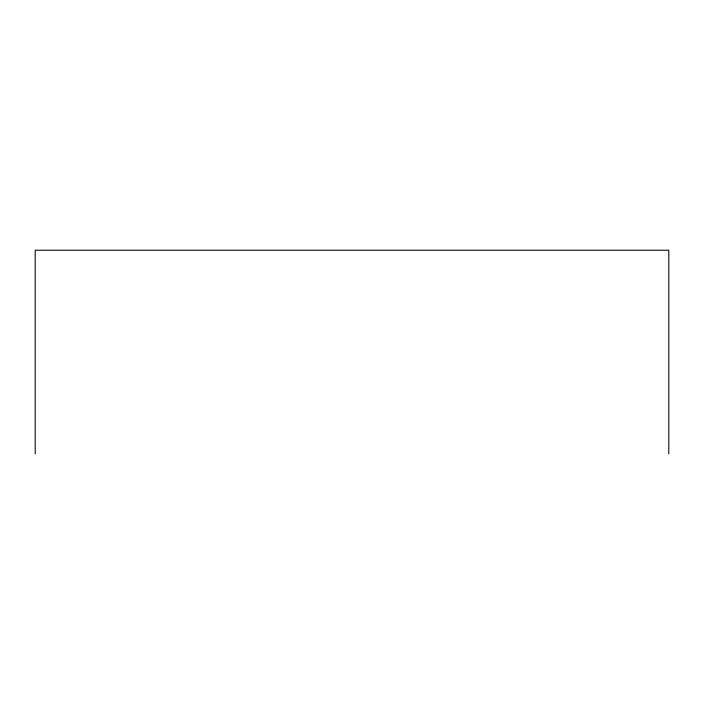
<?xml version="1.0" encoding="UTF-8"?>
<svg xmlns="http://www.w3.org/2000/svg" width="704" height="704" viewBox="0 0 704 704"><rect width="100%" height="100%" fill="white"/><g stroke="black" fill="none" stroke-linecap="round" stroke-linejoin="round"><path stroke-width="1.06" d="M668.8 453.772L668.8 250.228L35.2 250.228L35.2 453.772"/></g></svg>
